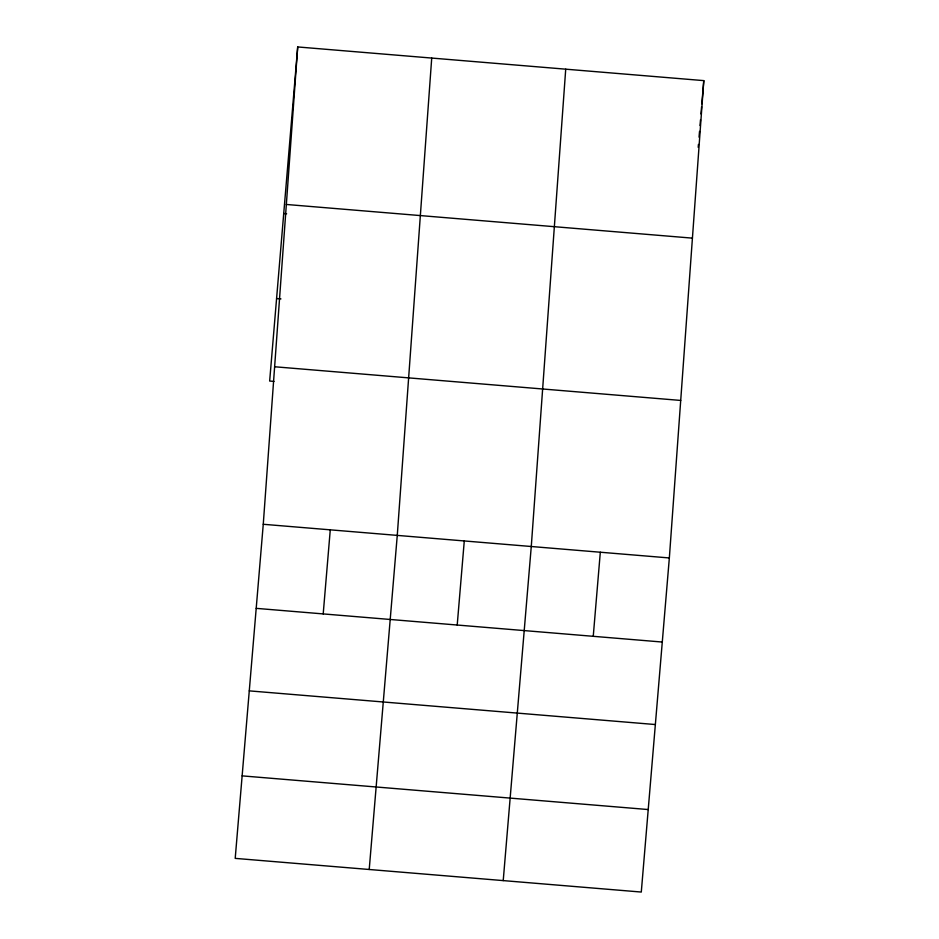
<?xml version="1.0" encoding="UTF-8"?>
<svg xmlns="http://www.w3.org/2000/svg" width="939" height="939" viewBox="0 0 939 939"><rect width="100%" height="100%" fill="white"/><g stroke="black" fill="none" stroke-linecap="round" stroke-linejoin="round"><path stroke-width="1.41" d="M263.26 524.279L297.71 46.95L703.792 80.625L669.343 557.954L641.29 892.05L235.208 858.375L263.26 524.279L669.343 557.954M431.717 58.065L397.267 535.394L369.215 869.491M565.724 69.181L531.274 546.498L503.222 880.606M297.71 46.95L269.657 381.046L274.024 381.41M323.204 613.918L330.27 529.831M457.211 625.034L464.277 540.946M593.248 636.313L600.314 552.226M698.193 147.317L698.44 144.418M699.039 137.164L699.532 131.366M700.013 125.568L700.506 119.769M700.987 113.971L701.597 106.717M701.844 103.818L703.792 80.625M286.336 204.467L692.43 238.142M283.719 213.54L286.63 213.775M276.582 298.543L280.949 298.907M274.634 366.762L680.716 400.437M256.206 608.355L662.288 642.041M249.269 690.869L655.363 724.544M242.133 775.872L648.215 809.547"/></g></svg>
